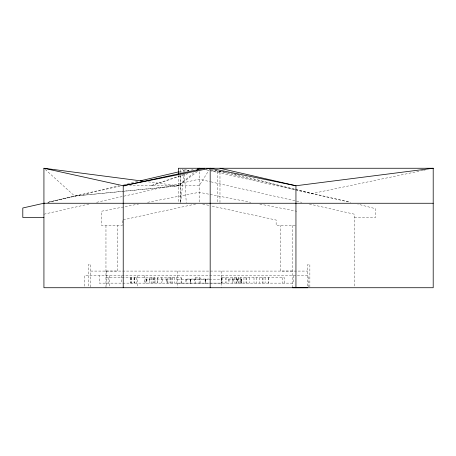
<?xml version="1.0" encoding="UTF-8"?>
<svg xmlns="http://www.w3.org/2000/svg" width="456" height="456" viewBox="0 0 456 456"><rect width="100%" height="100%" fill="white"/><g stroke="black" fill="none" stroke-linecap="round" stroke-linejoin="round"><path stroke-width="0.34" stroke-dasharray="2.28 1.71" d="M180.718 174.933L180.559 202.549L180.553 173.559M180.633 202.567L183.768 174.751M209.806 168.84L199.164 185.757L129.584 185.757M193.828 172.744L178.359 185.757L74.681 196.074L48.028 202.304M197.431 171.587L178.359 185.757L148.092 181.819M183.751 174.471L150.788 185.757L189.177 173.286M47.92 202.304L118.873 185.791M123.724 184.663L138.276 181.271M179.168 171.758L184.241 170.578L188.852 170.578L187.325 169.182M47.794 202.361L121.165 185.831M179.179 172.756L193.663 169.495M43.93 214.2L88.977 204.043M96.598 202.321L199.164 179.191L210.25 181.693M195.698 204.014L122.191 220.054L122.191 225.526L101.585 225.526L101.585 211.231L138.527 204.071M422.849 170.419L311.716 193.635L233.871 173.816M423.538 170.27L425.608 169.843M147.59 202.316L199.164 192.318L250.737 202.316M180.371 185.757L74.681 196.074L43.93 168.253M354.397 217.483L375.619 217.483L375.619 208.728L357.823 204.14M295.317 225.526L276.136 225.526L276.136 220.054L210.951 205.833M105.963 271.035L117.819 271.035L117.819 225.526M292.364 271.035L280.508 271.035L280.508 225.526M90.647 271.081L307.68 271.081M105.929 277.664L155.011 277.664L155.011 283.136M209.412 279.049L185.888 279.049L185.888 283.136M228.644 279.049L241.674 279.049L241.674 283.136M177.395 279.397L221.154 279.397M177.395 283.119L221.154 283.119M211.065 170.025L224.363 172.003M210.94 169.455L218.606 170.926M219.302 171.063L221.394 171.462M222.089 171.593L224.181 171.997M224.876 172.129L226.963 172.528M227.664 172.664L230.451 173.2M231.146 173.331L233.238 173.73M233.934 173.867L236.026 174.266M236.721 174.403L238.813 174.802M259.8 204.071L296.742 211.231M202.629 204.014L210.262 205.679M206.095 169.814L350.271 202.327M210.946 181.853L301.729 202.321M309.35 204.043L354.397 214.2L354.397 287.023M295.055 189.314L217.774 171.154L217.774 202.561M295.744 189.479L350.259 202.287M184.384 169.324L188.852 170.578M182.132 169.25L184.241 170.578M184.463 174.129L186.259 202.549M309.869 287.029L309.869 264.52L307.68 264.52L307.68 287.73M308.262 287.023L308.262 275.698L84.394 275.698L84.394 287.023M293.179 275.698L293.179 283.136L99.209 283.136L99.209 275.698M292.364 225.526L292.364 287.73M284.413 283.136L284.413 277.664L240.209 277.664L240.209 283.136M282.23 277.664L282.23 283.136M268.829 277.664L268.829 283.136M268.191 277.664L268.191 283.136M265.096 277.664L265.096 283.136M262.998 277.664L262.998 283.136M262.354 277.664L262.354 283.136M259.259 277.664L259.259 283.136M256.192 277.664L256.192 283.136M254.003 277.664L254.003 283.136M249.78 277.664L249.78 283.136M246.685 277.664L246.685 283.136M246.04 277.664L246.04 283.136M243.943 277.664L243.943 283.136M241.629 279.049L241.629 283.136M240.853 277.664L240.853 283.136M239.018 283.136L239.018 277.664L221.308 277.664L221.308 283.136M238.71 277.664L238.71 283.136M237.49 279.049L237.49 283.136M237.131 279.049L237.131 283.136M236.339 277.664L236.339 283.136M236.185 277.664L236.185 283.136M234.954 277.664L234.954 283.136M233.187 279.049L233.187 283.136M232.822 279.049L232.822 283.136M232.15 277.664L232.15 283.136M229.049 279.049L229.094 283.136M228.69 279.049L228.644 283.136M226.096 277.664L226.096 283.136M225.378 277.664L225.378 283.136M222.061 277.664L222.061 283.136M221.907 277.664L221.907 283.136M221.616 277.664L221.616 283.136M221.154 271.081L221.154 287.73M219.974 202.561L219.974 171.154L212.023 171.154L212.023 169.997M205.553 279.049L205.553 283.136M205.103 279.049L205.103 283.136M200.099 283.136L200.099 277.664L194.723 277.664L194.723 283.136M199.164 171.752L199.164 202.561M199.095 277.664L199.095 283.136M195.727 277.664L195.727 283.136M190.654 279.049L190.654 283.136M190.198 279.049L190.198 283.136M186.344 279.049L186.344 283.136M181.169 283.136L181.169 277.664L157.428 277.664L157.428 283.136M181.095 277.664L181.095 283.136M180.553 169.529L180.553 172.852M178.359 175.258L178.359 202.561M177.395 271.081L177.395 287.73M176.871 277.664L176.871 283.136M174.357 277.664L174.357 283.136M172.117 277.664L172.117 283.136M171.952 277.664L171.952 283.136M170.128 277.664L170.128 283.136M170.054 277.664L170.054 283.136M167.933 277.664L167.933 283.136M167.095 283.136L167.107 279.049L145.094 279.049L145.094 283.136M167.033 279.049L167.033 283.136M166.805 279.049L166.805 283.136M162.621 279.049L162.621 283.136M161.612 277.664L161.612 283.136M157.594 277.664L157.594 283.136M154.219 277.664L154.219 283.136M153.609 277.664L153.609 283.136M152.971 277.664L152.971 283.136M151.455 277.664L151.455 283.136M149.876 277.664L149.876 283.136M149.568 279.049L149.568 283.136M146.912 279.049L146.912 283.136M146.661 279.049L146.661 283.136M146.587 279.049L146.587 283.136M144.427 275.698L144.427 283.136M137.359 275.698L137.359 287.023M136.344 277.664L136.344 283.136M134.56 277.664L134.56 283.136M134.155 277.664L134.155 283.136M134.047 277.664L134.047 283.136M131.465 277.664L131.465 283.136M131.277 277.664L131.277 283.136M130.826 277.664L130.826 283.136M130.484 277.664L130.484 283.136M121.501 275.698L121.501 283.136M109.759 275.698L109.759 287.023M108.118 277.664L108.118 283.136M106.219 271.035L106.219 287.035M105.963 225.526L105.963 287.73M90.647 287.035L90.647 264.52L88.458 264.52L88.458 287.029M241.27 283.136L241.27 279.049L241.218 283.136M205.377 283.136L205.377 279.049L205.325 283.136M190.471 283.136L190.471 279.049L190.42 283.136"/><path stroke-width="0.68" d="M196.496 170.498L199.164 168.253L200.549 168.566M140.357 180.793L178.473 171.918M44.323 203.142L22.8 207.993L22.8 217.483L43.93 217.483M197.773 168.566L199.164 168.253M178.359 174.557L178.359 168.253L433.2 168.253L433.2 287.73L43.93 287.73L43.93 168.253L123.223 185.757L204.67 168.253M431.821 168.543L433.2 168.253L295.944 185.757L210.176 168.253L123.223 185.757L123.223 287.73M123.223 185.757L125.343 185.757M43.804 203.262L433.2 203.262M292.632 287.747L307.68 287.73M43.93 168.253L144.575 181.357M219.974 168.253L295.944 185.757L295.944 287.73M210.176 168.253L210.176 287.73"/></g></svg>
